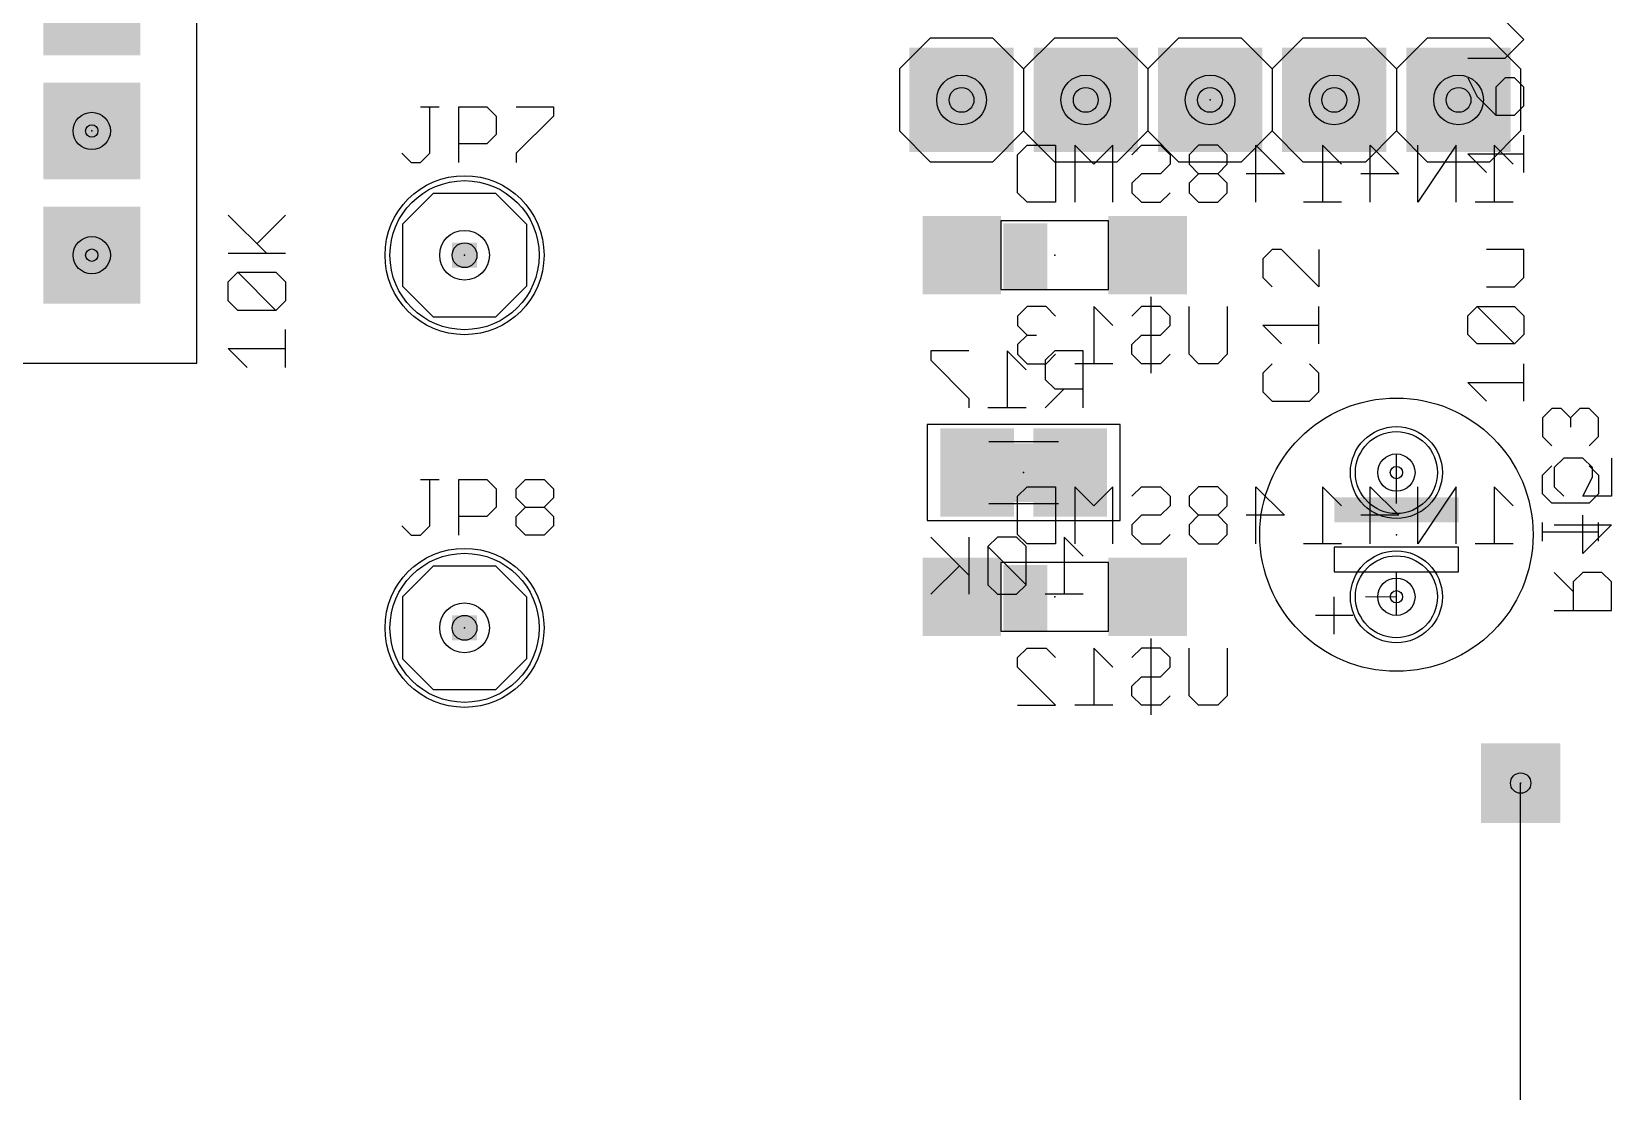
# Model space of a CAD drawing. Extents: x -2 to 128, y 10 to 112.
# Drawn here: x 45.12 to 77.42, y 38.78 to 60.45 of the extents above; entities that cross this region are included whole.
import ezdxf

# ---------------------------------------------------------------- set-up
doc = ezdxf.new("R2010")
doc.units = 0
for name, color, linetype in [('1', 22, 'CONTINUOUS'), ('17', 82, 'CONTINUOUS'), ('18', 82, 'CONTINUOUS'), ('19', 53, 'CONTINUOUS'), ('21', 253, 'CONTINUOUS'), ('23', 7, 'CONTINUOUS'), ('24', 7, 'CONTINUOUS'), ('25', 253, 'CONTINUOUS'), ('26', 253, 'CONTINUOUS'), ('27', 253, 'CONTINUOUS'), ('28', 253, 'CONTINUOUS'), ('29', 253, 'CONTINUOUS'), ('30', 253, 'CONTINUOUS'), ('32', 253, 'CONTINUOUS'), ('36', 253, 'CONTINUOUS'), ('40', 175, 'CONTINUOUS'), ('44', 253, 'CONTINUOUS'), ('51', 253, 'CONTINUOUS'), ('52', 253, 'CONTINUOUS')]:
    doc.layers.add(name, color=color, linetype=linetype)

# ---------------------------------------------------------------- blocks, each defined once
blk = doc.blocks.new('RECT')
blk.add_solid([(-0.5, -0.5), (0.5, -0.5), (-0.5, 0.5), (0.5, 0.5)])
blk = doc.blocks.new('ROUNDP')
blk.add_circle((0, 0), 0.5)
blk = doc.blocks.new('SQUAREP')
blk.add_solid([(-0.5, -0.5), (0.5, -0.5), (-0.5, 0.5), (0.5, 0.5)])
blk = doc.blocks.new('SQUAREV')
blk.add_solid([(-0.5, -0.5), (0.5, -0.5), (-0.5, 0.5), (0.5, 0.5)])
blk = doc.blocks.new('ROUNDV')
blk.add_circle((0, 0), 0.5)

msp = doc.modelspace()

# ---------------------------------------------------------------- linework, layer by layer
at = {"layer": '1'}
msp.add_line((75.565, 37.465), (75.565, 45.085), dxfattribs=at)
at = {"layer": '19'}
msp.add_line((72.395, 48.9), (73.025, 48.895), dxfattribs=at)
at = {"layer": '21'}
for p, q in [((48.505, 53.67), (48.505, 63.17)), ((63.5, 60.325), (62.865, 59.69)), ((63.5, 60.325), (64.77, 60.325)), ((64.77, 60.325), (65.405, 59.69)), ((65.405, 59.69), (66.04, 60.325)), ((66.04, 60.325), (67.31, 60.325)), ((67.31, 60.325), (67.945, 59.69)), ((67.945, 59.69), (68.58, 60.325)), ((68.58, 60.325), (69.85, 60.325)), ((69.85, 60.325), (70.485, 59.69)), ((71.12, 60.325), (70.485, 59.69)), ((71.12, 60.325), (72.39, 60.325)), ((72.39, 60.325), (73.025, 59.69)), ((73.66, 60.325), (73.025, 59.69)), ((73.66, 60.325), (74.93, 60.325)), ((74.93, 60.325), (75.565, 59.69)), ((62.865, 59.69), (62.865, 58.42)), ((65.405, 59.69), (65.405, 58.42)), ((67.945, 59.69), (67.945, 58.42)), ((70.485, 59.69), (70.485, 58.42)), ((73.025, 59.69), (73.025, 58.42)), ((75.565, 59.69), (75.565, 58.42)), ((62.865, 58.42), (63.5, 57.785)), ((65.405, 58.42), (64.77, 57.785)), ((66.04, 57.785), (65.405, 58.42)), ((67.945, 58.42), (67.31, 57.785)), ((68.58, 57.785), (67.945, 58.42)), ((70.485, 58.42), (69.85, 57.785)), ((70.485, 58.42), (71.12, 57.785)), ((73.025, 58.42), (72.39, 57.785)), ((73.025, 58.42), (73.66, 57.785)), ((75.565, 58.42), (74.93, 57.785)), ((64.77, 57.785), (63.5, 57.785)), ((67.31, 57.785), (66.04, 57.785)), ((69.85, 57.785), (68.58, 57.785)), ((72.39, 57.785), (71.12, 57.785)), ((74.93, 57.785), (73.66, 57.785)), ((53.34, 57.15), (52.705, 56.515)), ((53.34, 57.15), (54.61, 57.15)), ((54.61, 57.15), (55.245, 56.515)), ((52.705, 56.515), (52.705, 55.245)), ((55.245, 56.515), (55.245, 55.245)), ((52.705, 55.245), (53.34, 54.61)), ((55.245, 55.245), (54.61, 54.61)), ((54.61, 54.61), (53.34, 54.61)), ((43.805, 53.67), (48.505, 53.67)), ((53.34, 49.53), (52.705, 48.895)), ((53.34, 49.53), (54.61, 49.53)), ((54.61, 49.53), (55.245, 48.895)), ((52.705, 48.895), (52.705, 47.625)), ((55.245, 48.895), (55.245, 47.625)), ((71.755, 48.514), (71.755, 48.895)), ((71.755, 48.514), (71.374, 48.514)), ((71.755, 48.133), (71.755, 48.514)), ((72.136, 48.514), (71.755, 48.514)), ((52.705, 47.625), (53.34, 46.99)), ((55.245, 47.625), (54.61, 46.99)), ((54.61, 46.99), (53.34, 46.99))]:
    msp.add_line(p, q, dxfattribs=at)
msp.add_circle((73.025, 50.165), 2.794, dxfattribs=at)
at = {"layer": '23'}
for p in [(69.215, 59.055), (46.355, 58.42), (53.975, 55.88), (73.025, 50.165), (53.975, 48.26)]:
    msp.add_point(p, dxfattribs=at)
at = {"layer": '24'}
for p in [(66.04, 55.88), (65.405, 51.435), (66.04, 48.895)]:
    msp.add_point(p, dxfattribs=at)
at = {"layer": '25'}
for p, q in [((53.0736, 58.9163), (53.455, 58.9163)), ((53.2643, 57.963), (53.2643, 58.9163)), ((53.8617, 57.7723), (53.8617, 58.9163)), ((53.8617, 58.9163), (54.4337, 58.9163)), ((54.4337, 58.9163), (54.6243, 58.7256)), ((55.0311, 58.9163), (55.7937, 58.9163)), ((55.7937, 58.9163), (55.7937, 58.7256)), ((54.6243, 58.7256), (54.6243, 58.3443)), ((55.7937, 58.7256), (55.0311, 57.963)), ((54.4337, 58.1536), (53.8617, 58.1536)), ((54.6243, 58.3443), (54.4337, 58.1536)), ((52.6923, 57.963), (52.883, 57.7723)), ((53.0736, 57.7723), (53.2643, 57.963)), ((55.0311, 57.963), (55.0311, 57.7723)), ((52.883, 57.7723), (53.0736, 57.7723)), ((70.4842, 55.9969), (70.2935, 55.8063)), ((70.6749, 55.9969), (70.4842, 55.9969)), ((71.4375, 55.2343), (70.6749, 55.9969)), ((71.4375, 55.9969), (71.4375, 55.2343)), ((70.2935, 55.8063), (70.2935, 55.425)), ((70.2935, 55.425), (70.4842, 55.2343)), ((71.4375, 54.0649), (71.4375, 54.8275)), ((70.6749, 54.0649), (70.2935, 54.4462)), ((70.2935, 54.4462), (71.4375, 54.4462)), ((70.4842, 53.6581), (70.2935, 53.4675)), ((71.4375, 53.4675), (71.2468, 53.6581)), ((70.2935, 53.4675), (70.2935, 53.0862)), ((71.4375, 53.0862), (71.4375, 53.4675)), ((70.2935, 53.0862), (70.4842, 52.8955)), ((71.2468, 52.8955), (71.4375, 53.0862)), ((70.4842, 52.8955), (71.2468, 52.8955)), ((53.0736, 51.2963), (53.455, 51.2963)), ((53.2643, 50.343), (53.2643, 51.2963)), ((53.8617, 50.1523), (53.8617, 51.2963)), ((53.8617, 51.2963), (54.4337, 51.2963)), ((54.4337, 51.2963), (54.6243, 51.1056)), ((54.6243, 51.1056), (54.6243, 50.7243)), ((55.0311, 51.1056), (55.2218, 51.2963)), ((55.0311, 50.915), (55.0311, 51.1056)), ((55.2218, 51.2963), (55.6031, 51.2963)), ((55.6031, 51.2963), (55.7937, 51.1056)), ((55.7937, 51.1056), (55.7937, 50.915)), ((54.6243, 50.7243), (54.4337, 50.5336)), ((55.2218, 50.7243), (55.0311, 50.915)), ((55.0311, 50.5336), (55.2218, 50.7243)), ((55.2218, 50.7243), (55.6031, 50.7243)), ((55.7937, 50.915), (55.6031, 50.7243)), ((55.6031, 50.7243), (55.7937, 50.5336)), ((54.4337, 50.5336), (53.8617, 50.5336)), ((55.0311, 50.343), (55.0311, 50.5336)), ((55.7937, 50.5336), (55.7937, 50.343)), ((52.6923, 50.343), (52.883, 50.1523)), ((52.883, 50.1523), (53.0736, 50.1523)), ((53.0736, 50.1523), (53.2643, 50.343)), ((55.2218, 50.1523), (55.0311, 50.343)), ((55.6031, 50.1523), (55.2218, 50.1523)), ((55.7937, 50.343), (55.6031, 50.1523))]:
    msp.add_line(p, q, dxfattribs=at)
at = {"layer": '26'}
for p, q in [((68.0076, 55.0251), (68.0076, 53.4659)), ((65.4739, 54.8302), (65.279, 54.6353)), ((65.279, 54.6353), (65.279, 54.4404)), ((65.8637, 54.8302), (65.4739, 54.8302)), ((66.0586, 54.6353), (65.8637, 54.8302)), ((67.228, 54.4404), (66.8382, 54.8302)), ((66.8382, 54.8302), (66.8382, 53.6608)), ((67.8127, 54.8302), (67.6178, 54.6353)), ((68.2025, 54.8302), (67.8127, 54.8302)), ((68.3974, 54.6353), (68.2025, 54.8302)), ((68.3974, 54.4404), (68.3974, 54.6353)), ((68.7872, 53.8557), (68.7872, 54.8302)), ((69.5668, 54.8302), (69.5668, 53.8557)), ((65.279, 54.4404), (65.4739, 54.2455)), ((68.2025, 54.2455), (68.3974, 54.4404)), ((65.4739, 54.2455), (65.279, 54.0506)), ((65.279, 54.0506), (65.279, 53.8557)), ((65.4739, 54.2455), (65.6688, 54.2455)), ((67.6178, 54.0506), (67.8127, 54.2455)), ((67.6178, 53.8557), (67.6178, 54.0506)), ((67.8127, 54.2455), (68.2025, 54.2455)), ((64.2854, 53.9252), (63.5058, 53.9252)), ((63.5058, 53.9252), (63.5058, 53.7303)), ((63.5058, 53.7303), (64.2854, 52.9507)), ((65.4548, 53.5354), (65.065, 53.9252)), ((65.065, 53.9252), (65.065, 52.7558)), ((65.279, 53.8557), (65.4739, 53.6608)), ((65.4739, 53.6608), (65.8637, 53.6608)), ((66.0395, 53.9252), (65.8446, 53.7303)), ((65.8446, 53.7303), (65.8446, 53.3405)), ((65.8637, 53.6608), (66.0586, 53.8557)), ((66.6242, 53.9252), (66.0395, 53.9252)), ((67.228, 53.6608), (66.4484, 53.6608)), ((66.6242, 52.7558), (66.6242, 53.9252)), ((67.8127, 53.6608), (67.6178, 53.8557)), ((68.2025, 53.6608), (67.8127, 53.6608)), ((68.3974, 53.8557), (68.2025, 53.6608)), ((68.9821, 53.6608), (68.7872, 53.8557)), ((69.3719, 53.6608), (68.9821, 53.6608)), ((69.5668, 53.8557), (69.3719, 53.6608)), ((65.8446, 53.3405), (66.0395, 53.1456)), ((66.2344, 53.1456), (65.8446, 52.7558)), ((66.0395, 53.1456), (66.6242, 53.1456)), ((64.2854, 52.9507), (64.2854, 52.7558)), ((65.4548, 52.7558), (64.6752, 52.7558)), ((76.2002, 52.7427), (76.0095, 52.5521)), ((76.3908, 52.7427), (76.2002, 52.7427)), ((76.5815, 52.5521), (76.3908, 52.7427)), ((76.7722, 52.7427), (76.5815, 52.5521)), ((76.9628, 52.7427), (76.7722, 52.7427)), ((77.1535, 52.5521), (76.9628, 52.7427)), ((76.0095, 52.5521), (76.0095, 52.1708)), ((76.5815, 52.5521), (76.5815, 52.3614)), ((77.1535, 52.1708), (77.1535, 52.5521)), ((76.0095, 52.1708), (76.2002, 51.9801)), ((76.9628, 51.9801), (77.1535, 52.1708)), ((76.4457, 51.731), (76.2508, 51.5361)), ((76.8355, 51.731), (76.4457, 51.731)), ((77.0304, 51.5361), (76.8355, 51.731)), ((77.4202, 51.731), (77.4202, 50.9514)), ((76.0095, 51.3827), (76.2002, 51.5734)), ((76.0095, 51.0014), (76.0095, 51.3827)), ((76.2508, 51.5361), (76.2508, 51.1463)), ((76.9628, 51.5734), (77.1535, 51.3827)), ((77.0304, 51.3412), (77.0304, 51.5361)), ((77.1535, 51.3827), (77.1535, 51.0014)), ((76.2508, 51.1463), (76.4457, 50.9514)), ((76.8355, 50.9514), (77.0304, 51.3412)), ((76.2002, 50.8107), (76.0095, 51.0014)), ((76.9628, 50.8107), (76.2002, 50.8107)), ((77.4202, 50.9514), (76.8355, 50.9514)), ((77.1535, 51.0014), (76.9628, 50.8107)), ((76.0095, 50.0311), (76.0095, 50.4124)), ((76.8355, 49.782), (76.8355, 50.5616)), ((77.1535, 50.0311), (77.1535, 50.4124)), ((76.0095, 50.2218), (77.1535, 50.2218)), ((76.2508, 50.3667), (77.4202, 50.3667)), ((77.4202, 50.3667), (76.8355, 49.782)), ((76.6406, 49.0024), (76.2508, 49.3922)), ((76.8355, 49.3922), (76.6406, 49.1973)), ((76.6406, 49.1973), (76.6406, 48.6126)), ((77.2253, 49.3922), (76.8355, 49.3922)), ((77.4202, 49.1973), (77.2253, 49.3922)), ((77.4202, 48.6126), (77.4202, 49.1973)), ((76.2508, 48.6126), (77.4202, 48.6126)), ((65.279, 47.6503), (65.4739, 47.8452)), ((65.4739, 47.8452), (65.8637, 47.8452)), ((65.8637, 47.8452), (66.0586, 47.6503)), ((67.228, 47.4554), (66.8382, 47.8452)), ((66.8382, 47.8452), (66.8382, 46.6758)), ((67.8127, 47.8452), (67.6178, 47.6503)), ((68.2025, 47.8452), (67.8127, 47.8452)), ((68.0076, 48.0401), (68.0076, 46.4809)), ((68.3974, 47.6503), (68.2025, 47.8452)), ((68.7872, 46.8707), (68.7872, 47.8452)), ((69.5668, 47.8452), (69.5668, 46.8707)), ((65.279, 47.4554), (65.279, 47.6503)), ((68.3974, 47.4554), (68.3974, 47.6503)), ((66.0586, 46.6758), (65.279, 47.4554)), ((67.6178, 47.0656), (67.8127, 47.2605)), ((67.8127, 47.2605), (68.2025, 47.2605)), ((68.2025, 47.2605), (68.3974, 47.4554)), ((67.6178, 46.8707), (67.6178, 47.0656)), ((67.8127, 46.6758), (67.6178, 46.8707)), ((68.3974, 46.8707), (68.2025, 46.6758)), ((68.9821, 46.6758), (68.7872, 46.8707)), ((69.5668, 46.8707), (69.3719, 46.6758)), ((65.279, 46.6758), (66.0586, 46.6758)), ((67.228, 46.6758), (66.4484, 46.6758)), ((68.2025, 46.6758), (67.8127, 46.6758)), ((69.3719, 46.6758), (68.9821, 46.6758))]:
    msp.add_line(p, q, dxfattribs=at)
at = {"layer": '27'}
for p, q in [((75.6285, 60.2932), (75.2472, 60.6745)), ((75.2472, 59.9119), (75.6285, 60.2932)), ((74.4845, 59.9119), (75.2472, 59.9119)), ((74.4845, 59.5051), (74.6752, 59.1238)), ((75.2472, 59.5051), (75.0565, 59.3145)), ((75.4378, 59.5051), (75.2472, 59.5051)), ((75.6285, 59.3145), (75.4378, 59.5051)), ((74.6752, 59.1238), (75.0565, 58.7425)), ((75.0565, 59.3145), (75.0565, 58.7425)), ((75.6285, 58.9331), (75.6285, 59.3145)), ((75.4378, 58.7425), (75.6285, 58.9331)), ((75.0565, 58.7425), (75.4378, 58.7425)), ((75.6285, 57.5731), (75.6285, 58.3357)), ((74.8659, 57.5731), (74.4845, 57.9544)), ((74.4845, 57.9544), (75.6285, 57.9544)), ((49.9244, 55.9196), (49.1448, 56.6992)), ((49.7295, 56.1145), (50.3142, 56.6992)), ((49.1448, 55.9196), (50.3142, 55.9196)), ((75.6285, 55.9969), (74.8659, 55.9969)), ((75.6285, 55.425), (75.6285, 55.9969)), ((49.1448, 55.3349), (49.3397, 55.5298)), ((49.1448, 54.9451), (49.1448, 55.3349)), ((49.3397, 55.5298), (50.1193, 55.5298)), ((50.1193, 54.7502), (49.3397, 55.5298)), ((50.1193, 55.5298), (50.3142, 55.3349)), ((50.3142, 55.3349), (50.3142, 54.9451)), ((74.8659, 55.2343), (75.4378, 55.2343)), ((75.4378, 55.2343), (75.6285, 55.425)), ((49.3397, 54.7502), (49.1448, 54.9451)), ((50.3142, 54.9451), (50.1193, 54.7502)), ((50.1193, 54.7502), (49.3397, 54.7502)), ((74.4845, 54.6369), (74.6752, 54.8275)), ((74.4845, 54.2556), (74.4845, 54.6369)), ((74.6752, 54.8275), (75.4378, 54.8275)), ((75.4378, 54.0649), (74.6752, 54.8275)), ((75.4378, 54.8275), (75.6285, 54.6369)), ((75.6285, 54.6369), (75.6285, 54.2556)), ((50.3142, 53.5808), (50.3142, 54.3604)), ((49.5346, 53.5808), (49.1448, 53.9706)), ((49.1448, 53.9706), (50.3142, 53.9706)), ((74.6752, 54.0649), (74.4845, 54.2556)), ((75.4378, 54.0649), (74.6752, 54.0649)), ((75.6285, 54.2556), (75.4378, 54.0649)), ((75.6285, 52.8955), (75.6285, 53.6581)), ((74.8659, 52.8955), (74.4845, 53.2768)), ((74.4845, 53.2768), (75.6285, 53.2768))]:
    msp.add_line(p, q, dxfattribs=at)
at = {"layer": '28'}
for p, q in [((65.279, 57.9353), (65.4739, 58.1302)), ((65.279, 57.1557), (65.279, 57.9353)), ((65.4739, 58.1302), (66.0586, 58.1302)), ((66.0586, 58.1302), (66.0586, 56.9608)), ((66.8382, 57.7404), (66.4484, 58.1302)), ((66.4484, 58.1302), (66.4484, 56.9608)), ((67.228, 58.1302), (66.8382, 57.7404)), ((67.228, 56.9608), (67.228, 58.1302)), ((67.6178, 57.9353), (67.8127, 58.1302)), ((67.8127, 58.1302), (68.2025, 58.1302)), ((68.2025, 58.1302), (68.3974, 57.9353)), ((68.3974, 57.9353), (68.3974, 57.7404)), ((68.9821, 58.1302), (68.7872, 57.9353)), ((68.7872, 57.9353), (68.7872, 57.7404)), ((69.3719, 58.1302), (68.9821, 58.1302)), ((69.5668, 57.9353), (69.3719, 58.1302)), ((69.5668, 57.7404), (69.5668, 57.9353)), ((70.1515, 56.9608), (70.1515, 58.1302)), ((70.1515, 58.1302), (70.7362, 57.5455)), ((71.9056, 57.7404), (71.5158, 58.1302)), ((71.5158, 58.1302), (71.5158, 56.9608)), ((72.4903, 56.9608), (72.4903, 58.1302)), ((72.4903, 58.1302), (73.075, 57.5455)), ((74.2444, 58.1302), (73.4648, 56.9608)), ((73.4648, 56.9608), (73.4648, 58.1302)), ((74.2444, 56.9608), (74.2444, 58.1302)), ((75.4138, 57.7404), (75.024, 58.1302)), ((75.024, 58.1302), (75.024, 56.9608)), ((67.8127, 57.5455), (67.6178, 57.3506)), ((68.2025, 57.5455), (67.8127, 57.5455)), ((68.3974, 57.7404), (68.2025, 57.5455)), ((68.7872, 57.7404), (68.9821, 57.5455)), ((68.9821, 57.5455), (68.7872, 57.3506)), ((69.3719, 57.5455), (68.9821, 57.5455)), ((69.3719, 57.5455), (69.5668, 57.7404)), ((69.5668, 57.3506), (69.3719, 57.5455)), ((70.7362, 57.5455), (69.9566, 57.5455)), ((73.075, 57.5455), (72.2954, 57.5455)), ((67.6178, 57.3506), (67.6178, 57.1557)), ((68.7872, 57.3506), (68.7872, 57.1557)), ((69.5668, 57.1557), (69.5668, 57.3506)), ((65.4739, 56.9608), (65.279, 57.1557)), ((66.0586, 56.9608), (65.4739, 56.9608)), ((67.6178, 57.1557), (67.8127, 56.9608)), ((67.8127, 56.9608), (68.2025, 56.9608)), ((68.2025, 56.9608), (68.3974, 57.1557)), ((68.7872, 57.1557), (68.9821, 56.9608)), ((68.9821, 56.9608), (69.3719, 56.9608)), ((69.3719, 56.9608), (69.5668, 57.1557)), ((71.9056, 56.9608), (71.126, 56.9608)), ((75.4138, 56.9608), (74.6342, 56.9608)), ((65.279, 50.9503), (65.4739, 51.1452)), ((65.4739, 51.1452), (66.0586, 51.1452)), ((66.0586, 51.1452), (66.0586, 49.9758)), ((66.8382, 50.7554), (66.4484, 51.1452)), ((66.4484, 51.1452), (66.4484, 49.9758)), ((67.228, 51.1452), (66.8382, 50.7554)), ((67.228, 49.9758), (67.228, 51.1452)), ((67.6178, 50.9503), (67.8127, 51.1452)), ((67.8127, 51.1452), (68.2025, 51.1452)), ((68.2025, 51.1452), (68.3974, 50.9503)), ((68.9821, 51.1452), (68.7872, 50.9503)), ((69.3719, 51.1452), (68.9821, 51.1452)), ((69.5668, 50.9503), (69.3719, 51.1452)), ((70.1515, 49.9758), (70.1515, 51.1452)), ((70.1515, 51.1452), (70.7362, 50.5605)), ((71.9056, 50.7554), (71.5158, 51.1452)), ((71.5158, 51.1452), (71.5158, 49.9758)), ((72.4903, 49.9758), (72.4903, 51.1452)), ((72.4903, 51.1452), (73.075, 50.5605)), ((74.2444, 51.1452), (73.4648, 49.9758)), ((73.4648, 49.9758), (73.4648, 51.1452)), ((74.2444, 49.9758), (74.2444, 51.1452)), ((75.4138, 50.7554), (75.024, 51.1452)), ((75.024, 51.1452), (75.024, 49.9758)), ((65.279, 50.1707), (65.279, 50.9503)), ((68.3974, 50.7554), (68.2025, 50.5605)), ((68.3974, 50.9503), (68.3974, 50.7554)), ((68.7872, 50.9503), (68.7872, 50.7554)), ((68.7872, 50.7554), (68.9821, 50.5605)), ((69.3719, 50.5605), (69.5668, 50.7554)), ((69.5668, 50.7554), (69.5668, 50.9503)), ((67.8127, 50.5605), (67.6178, 50.3656)), ((68.2025, 50.5605), (67.8127, 50.5605)), ((68.9821, 50.5605), (68.7872, 50.3656)), ((69.3719, 50.5605), (68.9821, 50.5605)), ((69.5668, 50.3656), (69.3719, 50.5605)), ((70.7362, 50.5605), (69.9566, 50.5605)), ((73.075, 50.5605), (72.2954, 50.5605)), ((64.2854, 49.3356), (63.5058, 50.1152)), ((64.2854, 50.1152), (64.2854, 48.9458)), ((64.8701, 50.1152), (64.6752, 49.9203)), ((65.2599, 50.1152), (64.8701, 50.1152)), ((65.4548, 49.9203), (65.2599, 50.1152)), ((65.4739, 49.9758), (65.279, 50.1707)), ((66.6242, 49.7254), (66.2344, 50.1152)), ((66.2344, 50.1152), (66.2344, 48.9458)), ((67.6178, 50.3656), (67.6178, 50.1707)), ((67.6178, 50.1707), (67.8127, 49.9758)), ((68.2025, 49.9758), (68.3974, 50.1707)), ((68.7872, 50.3656), (68.7872, 50.1707)), ((68.7872, 50.1707), (68.9821, 49.9758)), ((69.3719, 49.9758), (69.5668, 50.1707)), ((69.5668, 50.1707), (69.5668, 50.3656)), ((64.6752, 49.9203), (64.6752, 49.1407)), ((65.4548, 49.1407), (64.6752, 49.9203)), ((65.4548, 49.1407), (65.4548, 49.9203)), ((66.0586, 49.9758), (65.4739, 49.9758)), ((67.8127, 49.9758), (68.2025, 49.9758)), ((68.9821, 49.9758), (69.3719, 49.9758)), ((71.9056, 49.9758), (71.126, 49.9758)), ((75.4138, 49.9758), (74.6342, 49.9758)), ((64.0905, 49.5305), (63.5058, 48.9458)), ((64.6752, 49.1407), (64.8701, 48.9458)), ((65.2599, 48.9458), (65.4548, 49.1407)), ((64.8701, 48.9458), (65.2599, 48.9458)), ((66.6242, 48.9458), (65.8446, 48.9458))]:
    msp.add_line(p, q, dxfattribs=at)
at = {"layer": '40'}
for p, q in [((67.378, 52.418), (63.432, 52.418)), ((63.432, 52.418), (63.432, 50.452)), ((67.378, 50.452), (67.378, 52.418)), ((63.432, 50.452), (67.378, 50.452))]:
    msp.add_line(p, q, dxfattribs=at)
at = {"layer": '44'}
for centre, radius in [((64.135, 59.055), 0.254), ((66.675, 59.055), 0.254), ((69.215, 59.055), 0.254), ((71.755, 59.055), 0.254), ((74.295, 59.055), 0.254), ((46.355, 58.42), 0.127), ((46.355, 55.88), 0.127), ((53.975, 55.88), 0.254), ((73.025, 51.435), 0.127), ((73.025, 48.895), 0.127), ((53.975, 48.26), 0.254), ((75.565, 45.085), 0.005)]:
    msp.add_circle(centre, radius, dxfattribs=at)
at = {"layer": '51'}
for p, q in [((73.025, 50.8), (73.025, 51.816)), ((74.295, 49.911), (71.755, 49.911)), ((71.755, 49.911), (71.755, 49.403)), ((74.295, 49.403), (74.295, 49.911)), ((71.755, 49.403), (73.025, 49.403)), ((73.025, 48.514), (73.025, 49.403)), ((73.025, 49.403), (74.295, 49.403))]:
    msp.add_line(p, q, dxfattribs=at)
at = {"layer": '52'}
for p, q in [((67.14, 56.58), (64.94, 56.58)), ((64.94, 56.58), (64.94, 55.18)), ((67.14, 55.18), (67.14, 56.58)), ((64.94, 55.18), (67.14, 55.18)), ((64.6938, 52.07), (66.1162, 52.07)), ((64.6938, 50.8), (66.1162, 50.8)), ((67.14, 49.595), (64.94, 49.595)), ((64.94, 49.595), (64.94, 48.195)), ((67.14, 48.195), (67.14, 49.595)), ((64.94, 48.195), (67.14, 48.195))]:
    msp.add_line(p, q, dxfattribs=at)

# ---------------------------------------------------------------- block references
at = {"layer": '17'}
for name, p, xscale, yscale in [('SQUAREP', (46.355, 60.96), 1.778, 1.778), ('SQUAREP', (46.355, 58.42), 1.778, 1.778), ('ROUNDP', (46.355, 58.42), 0.762, 0.762), ('ROUNDP', (46.355, 58.42), 0.762, 0.762), ('ROUNDP', (46.355, 58.42), 0.762, 0.762), ('ROUNDP', (46.355, 58.42), 0.762, 0.762), ('ROUNDP', (46.355, 58.42), 0.762, 0.762), ('ROUNDP', (46.355, 58.42), 0.762, 0.762), ('ROUNDP', (46.355, 58.42), 0.762, 0.762), ('ROUNDP', (46.355, 58.42), 0.762, 0.762), ('ROUNDP', (46.355, 58.42), 0.762, 0.762), ('ROUNDP', (46.355, 58.42), 0.762, 0.762), ('ROUNDP', (46.355, 58.42), 0.762, 0.762), ('ROUNDP', (46.355, 58.42), 0.762, 0.762), ('ROUNDP', (46.355, 58.42), 0.762, 0.762), ('ROUNDP', (46.355, 58.42), 0.762, 0.762), ('ROUNDP', (53.975, 55.88), 3.048, 3.048), ('SQUAREP', (46.355, 55.88), 1.778, 1.778), ('ROUNDP', (46.355, 55.88), 0.762, 0.762), ('ROUNDP', (46.355, 55.88), 0.762, 0.762), ('ROUNDP', (46.355, 55.88), 0.762, 0.762), ('ROUNDP', (46.355, 55.88), 0.762, 0.762), ('ROUNDP', (46.355, 55.88), 0.762, 0.762), ('ROUNDP', (46.355, 55.88), 0.762, 0.762), ('ROUNDP', (46.355, 55.88), 0.762, 0.762), ('ROUNDP', (46.355, 55.88), 0.762, 0.762), ('ROUNDP', (46.355, 55.88), 0.762, 0.762), ('ROUNDP', (46.355, 55.88), 0.762, 0.762), ('ROUNDP', (46.355, 55.88), 0.762, 0.762), ('ROUNDP', (46.355, 55.88), 0.762, 0.762), ('ROUNDP', (46.355, 55.88), 0.762, 0.762), ('ROUNDP', (46.355, 55.88), 0.762, 0.762), ('ROUNDP', (53.975, 55.88), 1.016, 1.016), ('ROUNDP', (53.975, 55.88), 1.016, 1.016), ('ROUNDP', (53.975, 55.88), 1.016, 1.016), ('ROUNDP', (53.975, 55.88), 1.016, 1.016), ('ROUNDP', (53.975, 55.88), 1.016, 1.016), ('ROUNDP', (53.975, 55.88), 1.016, 1.016), ('ROUNDP', (53.975, 55.88), 1.016, 1.016), ('ROUNDP', (53.975, 55.88), 1.016, 1.016), ('ROUNDP', (53.975, 55.88), 1.016, 1.016), ('ROUNDP', (53.975, 55.88), 1.016, 1.016), ('ROUNDP', (53.975, 55.88), 1.016, 1.016), ('ROUNDP', (53.975, 55.88), 1.016, 1.016), ('ROUNDP', (53.975, 55.88), 1.016, 1.016), ('ROUNDP', (53.975, 55.88), 1.016, 1.016), ('ROUNDP', (53.975, 48.26), 3.048, 3.048), ('ROUNDP', (53.975, 48.26), 1.016, 1.016), ('ROUNDP', (53.975, 48.26), 1.016, 1.016), ('ROUNDP', (53.975, 48.26), 1.016, 1.016), ('ROUNDP', (53.975, 48.26), 1.016, 1.016), ('ROUNDP', (53.975, 48.26), 1.016, 1.016), ('ROUNDP', (53.975, 48.26), 1.016, 1.016), ('ROUNDP', (53.975, 48.26), 1.016, 1.016), ('ROUNDP', (53.975, 48.26), 1.016, 1.016), ('ROUNDP', (53.975, 48.26), 1.016, 1.016), ('ROUNDP', (53.975, 48.26), 1.016, 1.016), ('ROUNDP', (53.975, 48.26), 1.016, 1.016), ('ROUNDP', (53.975, 48.26), 1.016, 1.016), ('ROUNDP', (53.975, 48.26), 1.016, 1.016), ('ROUNDP', (53.975, 48.26), 1.016, 1.016)]:
    msp.add_blockref(name, p, dxfattribs=dict(at, xscale=xscale, yscale=yscale))
at = {"layer": '17', "rotation": 90}
for name, p, xscale, yscale in [('SQUAREP', (64.135, 59.055), 1.9304, 1.9304), ('SQUAREP', (66.675, 59.055), 1.9304, 1.9304), ('SQUAREP', (69.215, 59.055), 1.9304, 1.9304), ('SQUAREP', (71.755, 59.055), 1.9304, 1.9304), ('SQUAREP', (74.295, 59.055), 1.9304, 1.9304), ('ROUNDP', (64.135, 59.055), 1.016, 1.016), ('ROUNDP', (64.135, 59.055), 1.016, 1.016), ('ROUNDP', (64.135, 59.055), 1.016, 1.016), ('ROUNDP', (64.135, 59.055), 1.016, 1.016), ('ROUNDP', (64.135, 59.055), 1.016, 1.016), ('ROUNDP', (64.135, 59.055), 1.016, 1.016), ('ROUNDP', (64.135, 59.055), 1.016, 1.016), ('ROUNDP', (64.135, 59.055), 1.016, 1.016), ('ROUNDP', (64.135, 59.055), 1.016, 1.016), ('ROUNDP', (64.135, 59.055), 1.016, 1.016), ('ROUNDP', (64.135, 59.055), 1.016, 1.016), ('ROUNDP', (64.135, 59.055), 1.016, 1.016), ('ROUNDP', (64.135, 59.055), 1.016, 1.016), ('ROUNDP', (64.135, 59.055), 1.016, 1.016), ('ROUNDP', (66.675, 59.055), 1.016, 1.016), ('ROUNDP', (66.675, 59.055), 1.016, 1.016), ('ROUNDP', (66.675, 59.055), 1.016, 1.016), ('ROUNDP', (66.675, 59.055), 1.016, 1.016), ('ROUNDP', (66.675, 59.055), 1.016, 1.016), ('ROUNDP', (66.675, 59.055), 1.016, 1.016), ('ROUNDP', (66.675, 59.055), 1.016, 1.016), ('ROUNDP', (66.675, 59.055), 1.016, 1.016), ('ROUNDP', (66.675, 59.055), 1.016, 1.016), ('ROUNDP', (66.675, 59.055), 1.016, 1.016), ('ROUNDP', (66.675, 59.055), 1.016, 1.016), ('ROUNDP', (66.675, 59.055), 1.016, 1.016), ('ROUNDP', (66.675, 59.055), 1.016, 1.016), ('ROUNDP', (66.675, 59.055), 1.016, 1.016), ('ROUNDP', (69.215, 59.055), 1.016, 1.016), ('ROUNDP', (69.215, 59.055), 1.016, 1.016), ('ROUNDP', (69.215, 59.055), 1.016, 1.016), ('ROUNDP', (69.215, 59.055), 1.016, 1.016), ('ROUNDP', (69.215, 59.055), 1.016, 1.016), ('ROUNDP', (69.215, 59.055), 1.016, 1.016), ('ROUNDP', (69.215, 59.055), 1.016, 1.016), ('ROUNDP', (69.215, 59.055), 1.016, 1.016), ('ROUNDP', (69.215, 59.055), 1.016, 1.016), ('ROUNDP', (69.215, 59.055), 1.016, 1.016), ('ROUNDP', (69.215, 59.055), 1.016, 1.016), ('ROUNDP', (69.215, 59.055), 1.016, 1.016), ('ROUNDP', (69.215, 59.055), 1.016, 1.016), ('ROUNDP', (69.215, 59.055), 1.016, 1.016), ('ROUNDP', (71.755, 59.055), 1.016, 1.016), ('ROUNDP', (71.755, 59.055), 1.016, 1.016), ('ROUNDP', (71.755, 59.055), 1.016, 1.016), ('ROUNDP', (71.755, 59.055), 1.016, 1.016), ('ROUNDP', (71.755, 59.055), 1.016, 1.016), ('ROUNDP', (71.755, 59.055), 1.016, 1.016), ('ROUNDP', (71.755, 59.055), 1.016, 1.016), ('ROUNDP', (71.755, 59.055), 1.016, 1.016), ('ROUNDP', (71.755, 59.055), 1.016, 1.016), ('ROUNDP', (71.755, 59.055), 1.016, 1.016), ('ROUNDP', (71.755, 59.055), 1.016, 1.016), ('ROUNDP', (71.755, 59.055), 1.016, 1.016), ('ROUNDP', (71.755, 59.055), 1.016, 1.016), ('ROUNDP', (71.755, 59.055), 1.016, 1.016), ('ROUNDP', (74.295, 59.055), 1.016, 1.016), ('ROUNDP', (74.295, 59.055), 1.016, 1.016), ('ROUNDP', (74.295, 59.055), 1.016, 1.016), ('ROUNDP', (74.295, 59.055), 1.016, 1.016), ('ROUNDP', (74.295, 59.055), 1.016, 1.016), ('ROUNDP', (74.295, 59.055), 1.016, 1.016), ('ROUNDP', (74.295, 59.055), 1.016, 1.016), ('ROUNDP', (74.295, 59.055), 1.016, 1.016), ('ROUNDP', (74.295, 59.055), 1.016, 1.016), ('ROUNDP', (74.295, 59.055), 1.016, 1.016), ('ROUNDP', (74.295, 59.055), 1.016, 1.016), ('ROUNDP', (74.295, 59.055), 1.016, 1.016), ('ROUNDP', (74.295, 59.055), 1.016, 1.016), ('ROUNDP', (74.295, 59.055), 1.016, 1.016), ('ROUNDP', (73.025, 51.435), 1.6764, 1.6764), ('ROUNDP', (73.025, 51.435), 0.762, 0.762), ('ROUNDP', (73.025, 51.435), 0.762, 0.762), ('ROUNDP', (73.025, 51.435), 0.762, 0.762), ('ROUNDP', (73.025, 51.435), 0.762, 0.762), ('ROUNDP', (73.025, 51.435), 0.762, 0.762), ('ROUNDP', (73.025, 51.435), 0.762, 0.762), ('ROUNDP', (73.025, 51.435), 0.762, 0.762), ('ROUNDP', (73.025, 51.435), 0.762, 0.762), ('ROUNDP', (73.025, 51.435), 0.762, 0.762), ('ROUNDP', (73.025, 51.435), 0.762, 0.762), ('ROUNDP', (73.025, 51.435), 0.762, 0.762), ('ROUNDP', (73.025, 51.435), 0.762, 0.762), ('ROUNDP', (73.025, 51.435), 0.762, 0.762), ('ROUNDP', (73.025, 51.435), 0.762, 0.762), ('ROUNDP', (73.025, 48.895), 1.6764, 1.6764), ('ROUNDP', (73.025, 48.895), 0.762, 0.762), ('ROUNDP', (73.025, 48.895), 0.762, 0.762), ('ROUNDP', (73.025, 48.895), 0.762, 0.762), ('ROUNDP', (73.025, 48.895), 0.762, 0.762), ('ROUNDP', (73.025, 48.895), 0.762, 0.762), ('ROUNDP', (73.025, 48.895), 0.762, 0.762), ('ROUNDP', (73.025, 48.895), 0.762, 0.762), ('ROUNDP', (73.025, 48.895), 0.762, 0.762), ('ROUNDP', (73.025, 48.895), 0.762, 0.762), ('ROUNDP', (73.025, 48.895), 0.762, 0.762), ('ROUNDP', (73.025, 48.895), 0.762, 0.762), ('ROUNDP', (73.025, 48.895), 0.762, 0.762), ('ROUNDP', (73.025, 48.895), 0.762, 0.762), ('ROUNDP', (73.025, 48.895), 0.762, 0.762)]:
    msp.add_blockref(name, p, dxfattribs=dict(at, xscale=xscale, yscale=yscale))
at = {"layer": '18'}
for name, xscale, yscale in [('SQUAREV', 1.4224, 1.4224), ('ROUNDV', 0.4164, 0.4164), ('ROUNDV', 0.4164, 0.4164), ('ROUNDV', 0.4164, 0.4164), ('ROUNDV', 0.4164, 0.4164), ('ROUNDV', 0.4164, 0.4164), ('ROUNDV', 0.4164, 0.4164), ('ROUNDV', 0.4164, 0.4164), ('ROUNDV', 0.4164, 0.4164), ('ROUNDV', 0.4164, 0.4164), ('ROUNDV', 0.4164, 0.4164), ('ROUNDV', 0.4164, 0.4164), ('ROUNDV', 0.4164, 0.4164), ('ROUNDV', 0.4164, 0.4164), ('ROUNDV', 0.4164, 0.4164)]:
    msp.add_blockref(name, (75.565, 45.085), dxfattribs=dict(at, xscale=xscale, yscale=yscale))
at = {"layer": '29'}
for name, p, xscale, yscale in [('SQUAREP', (46.355, 60.96), 1.9812, 1.9812), ('SQUAREP', (46.355, 58.42), 1.9812, 1.9812), ('ROUNDP', (53.975, 55.88), 3.2512, 3.2512), ('SQUAREP', (46.355, 55.88), 1.9812, 1.9812), ('ROUNDP', (53.975, 48.26), 3.2512, 3.2512), ('SQUAREV', (75.565, 45.085), 1.6256, 1.6256)]:
    msp.add_blockref(name, p, dxfattribs=dict(at, xscale=xscale, yscale=yscale))
at = {"layer": '29', "rotation": 90}
for name, p, xscale, yscale in [('SQUAREP', (64.135, 59.055), 2.1336, 2.1336), ('SQUAREP', (66.675, 59.055), 2.1336, 2.1336), ('SQUAREP', (69.215, 59.055), 2.1336, 2.1336), ('SQUAREP', (71.755, 59.055), 2.1336, 2.1336), ('SQUAREP', (74.295, 59.055), 2.1336, 2.1336), ('ROUNDP', (73.025, 51.435), 1.8796, 1.8796), ('ROUNDP', (73.025, 48.895), 1.8796, 1.8796)]:
    msp.add_blockref(name, p, dxfattribs=dict(at, xscale=xscale, yscale=yscale))
at = {"layer": '30'}
for name, p, xscale, yscale in [('SQUAREP', (46.355, 60.96), 1.9812, 1.9812), ('SQUAREP', (46.355, 58.42), 1.9812, 1.9812), ('ROUNDP', (53.975, 55.88), 3.2512, 3.2512), ('SQUAREP', (46.355, 55.88), 1.9812, 1.9812), ('RECT', (64.14, 55.88), 1.6032, 1.6032), ('RECT', (67.94, 55.88), 1.6032, 1.6032), ('ROUNDP', (53.975, 48.26), 3.2512, 3.2512), ('RECT', (64.14, 48.895), 1.6032, 1.6032), ('RECT', (67.94, 48.895), 1.6032, 1.6032), ('SQUAREV', (75.565, 45.085), 1.6256, 1.6256)]:
    msp.add_blockref(name, p, dxfattribs=dict(at, xscale=xscale, yscale=yscale))
for name, p, xscale, yscale, rotation in [('SQUAREP', (64.135, 59.055), 2.1336, 2.1336, 90), ('SQUAREP', (66.675, 59.055), 2.1336, 2.1336, 90), ('SQUAREP', (69.215, 59.055), 2.1336, 2.1336, 90), ('SQUAREP', (71.755, 59.055), 2.1336, 2.1336, 90), ('SQUAREP', (74.295, 59.055), 2.1336, 2.1336, 90), ('RECT', (64.455, 51.435), 1.5032, 1.8032, 180), ('RECT', (66.355, 51.435), 1.5032, 1.8032, 180), ('ROUNDP', (73.025, 51.435), 1.8796, 1.8796, 90), ('ROUNDP', (73.025, 48.895), 1.8796, 1.8796, 90)]:
    msp.add_blockref(name, p, dxfattribs=dict(at, xscale=xscale, yscale=yscale, rotation=rotation))
at = {"layer": '32', "xscale": 1.4, "yscale": 1.4}
for p in [(64.14, 55.88), (67.94, 55.88), (64.14, 48.895), (67.94, 48.895)]:
    msp.add_blockref('RECT', p, dxfattribs=at)
at = {"layer": '32', "xscale": 1.3, "yscale": 1.6, "rotation": 180}
for p in [(64.455, 51.435), (66.355, 51.435)]:
    msp.add_blockref('RECT', p, dxfattribs=at)
at = {"layer": '36', "xscale": 0.3998, "yscale": 1.1998, "rotation": 180}
msp.add_blockref('RECT', (65.405, 51.435), dxfattribs=at)
at = {"layer": '51', "xscale": 0.508, "yscale": 0.508}
for p in [(64.135, 59.055), (66.675, 59.055), (69.215, 59.055), (71.755, 59.055), (74.295, 59.055), (53.975, 55.88), (53.975, 48.26)]:
    msp.add_blockref('RECT', p, dxfattribs=at)
at = {"layer": '51', "xscale": 0.508, "yscale": 2.54, "rotation": 90}
msp.add_blockref('RECT', (73.025, 50.673), dxfattribs=at)
at = {"layer": '52'}
for p, xscale, yscale in [((65.44, 55.855), 0.9, 1.35), ((64.465, 55.905), 0.75, 0.85), ((67.615, 55.905), 0.75, 0.85), ((65.44, 48.87), 0.9, 1.35), ((64.465, 48.92), 0.75, 0.85), ((67.615, 48.92), 0.75, 0.85)]:
    msp.add_blockref('RECT', p, dxfattribs=dict(at, xscale=xscale, yscale=yscale))
at = {"layer": '52', "xscale": 0.3556, "yscale": 1.4224, "rotation": 180}
for p in [(64.5414, 51.435), (66.2686, 51.435)]:
    msp.add_blockref('RECT', p, dxfattribs=at)

doc.saveas('drawing.dxf')
